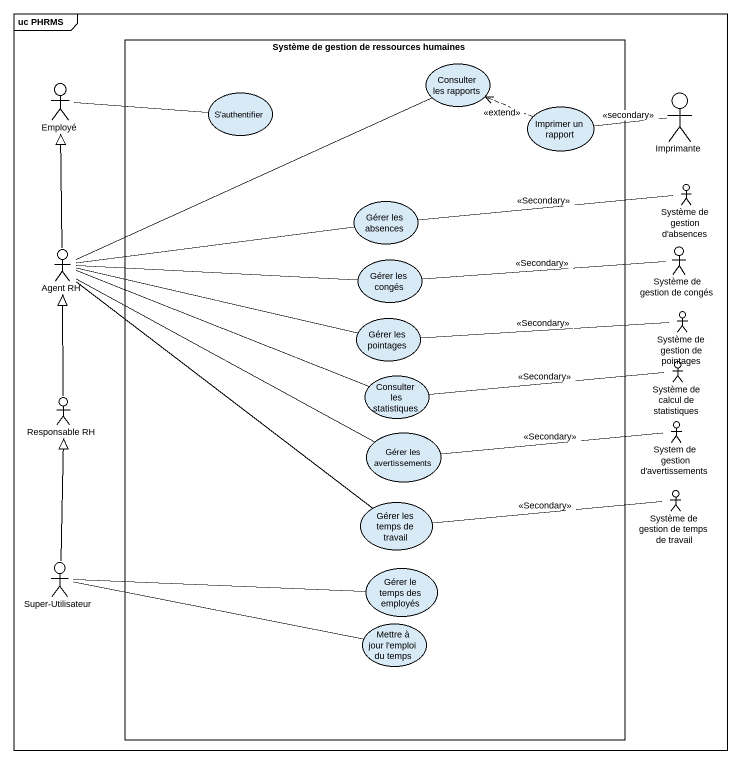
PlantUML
@startuml
mainframe uc PHRMS
rectangle "Système de gestion de ressources humaines" as Système_de_gestion_de {
  usecase "Consulter les rapports" as Consulter_les_rapports
  usecase "S'authentifier" as S_authentifier
  usecase "Imprimer un rapport" as Imprimer_un_rapport
  usecase "Gérer les absences" as Gérer_les_absences
  usecase "Gérer les congés" as Gérer_les_congés
  usecase "Gérer les pointages" as Gérer_les_pointages
  usecase "Consulter les statistiques" as Consulter_les_statistiques
  usecase "Gérer les avertissements" as Gérer_les_avertissements
  usecase "Gérer les temps de travail" as Gérer_les_temps_de_travail
  usecase "Gérer le temps des employés" as Gérer_le_temps_des_employés
  usecase "Mettre à jour l'emploi du temps" as Mettre_à_jour_l_emploi_du
}
actor Employé
actor Imprimante
actor "Système de gestion d'absences" as Système_de_gestion_d
actor "Agent RH" as Agent_RH
actor "Système de gestion de congés" as Système_de_gestion_de_congés
actor "Système de gestion de pointages" as Système_de_gestion_de_2
actor "Système de calcul de statistiques" as Système_de_calcul_de
actor "Responsable RH" as Responsable_RH
actor "System de gestion d'avertissements" as System_de_gestion_d
actor "Système de gestion de temps de travail" as Système_de_gestion_de_temps
actor "Super-Utilisateur" as Super_Utilisateur
Employé -right- S_authentifier
Imprimer_un_rapport .left.> Consulter_les_rapports : <<extend>>
Imprimer_un_rapport -right- Imprimante : <<secondary>>
Gérer_les_absences -right- Système_de_gestion_d : <<Secondary>>
Agent_RH -right- Consulter_les_rapports
Agent_RH -up-|> Employé
Agent_RH -right- Gérer_les_absences
Agent_RH -right- Gérer_les_congés
Agent_RH -right- Gérer_les_pointages
Agent_RH -right- Consulter_les_statistiques
Agent_RH -right- Gérer_les_avertissements
Agent_RH -- Gérer_les_temps_de_travail
Gérer_les_congés -right- Système_de_gestion_de_congés : <<Secondary>>
Gérer_les_pointages -right- Système_de_gestion_de_2 : <<Secondary>>
Consulter_les_statistiques -right- Système_de_calcul_de : <<Secondary>>
Responsable_RH -up-|> Agent_RH
Gérer_les_avertissements -right- System_de_gestion_d : <<Secondary>>
Gérer_les_temps_de_travail -right- Système_de_gestion_de_temps : <<Secondary>>
Super_Utilisateur -up-|> Responsable_RH
Super_Utilisateur -right- Gérer_le_temps_des_employés
Super_Utilisateur -right- Mettre_à_jour_l_emploi_du
@enduml
